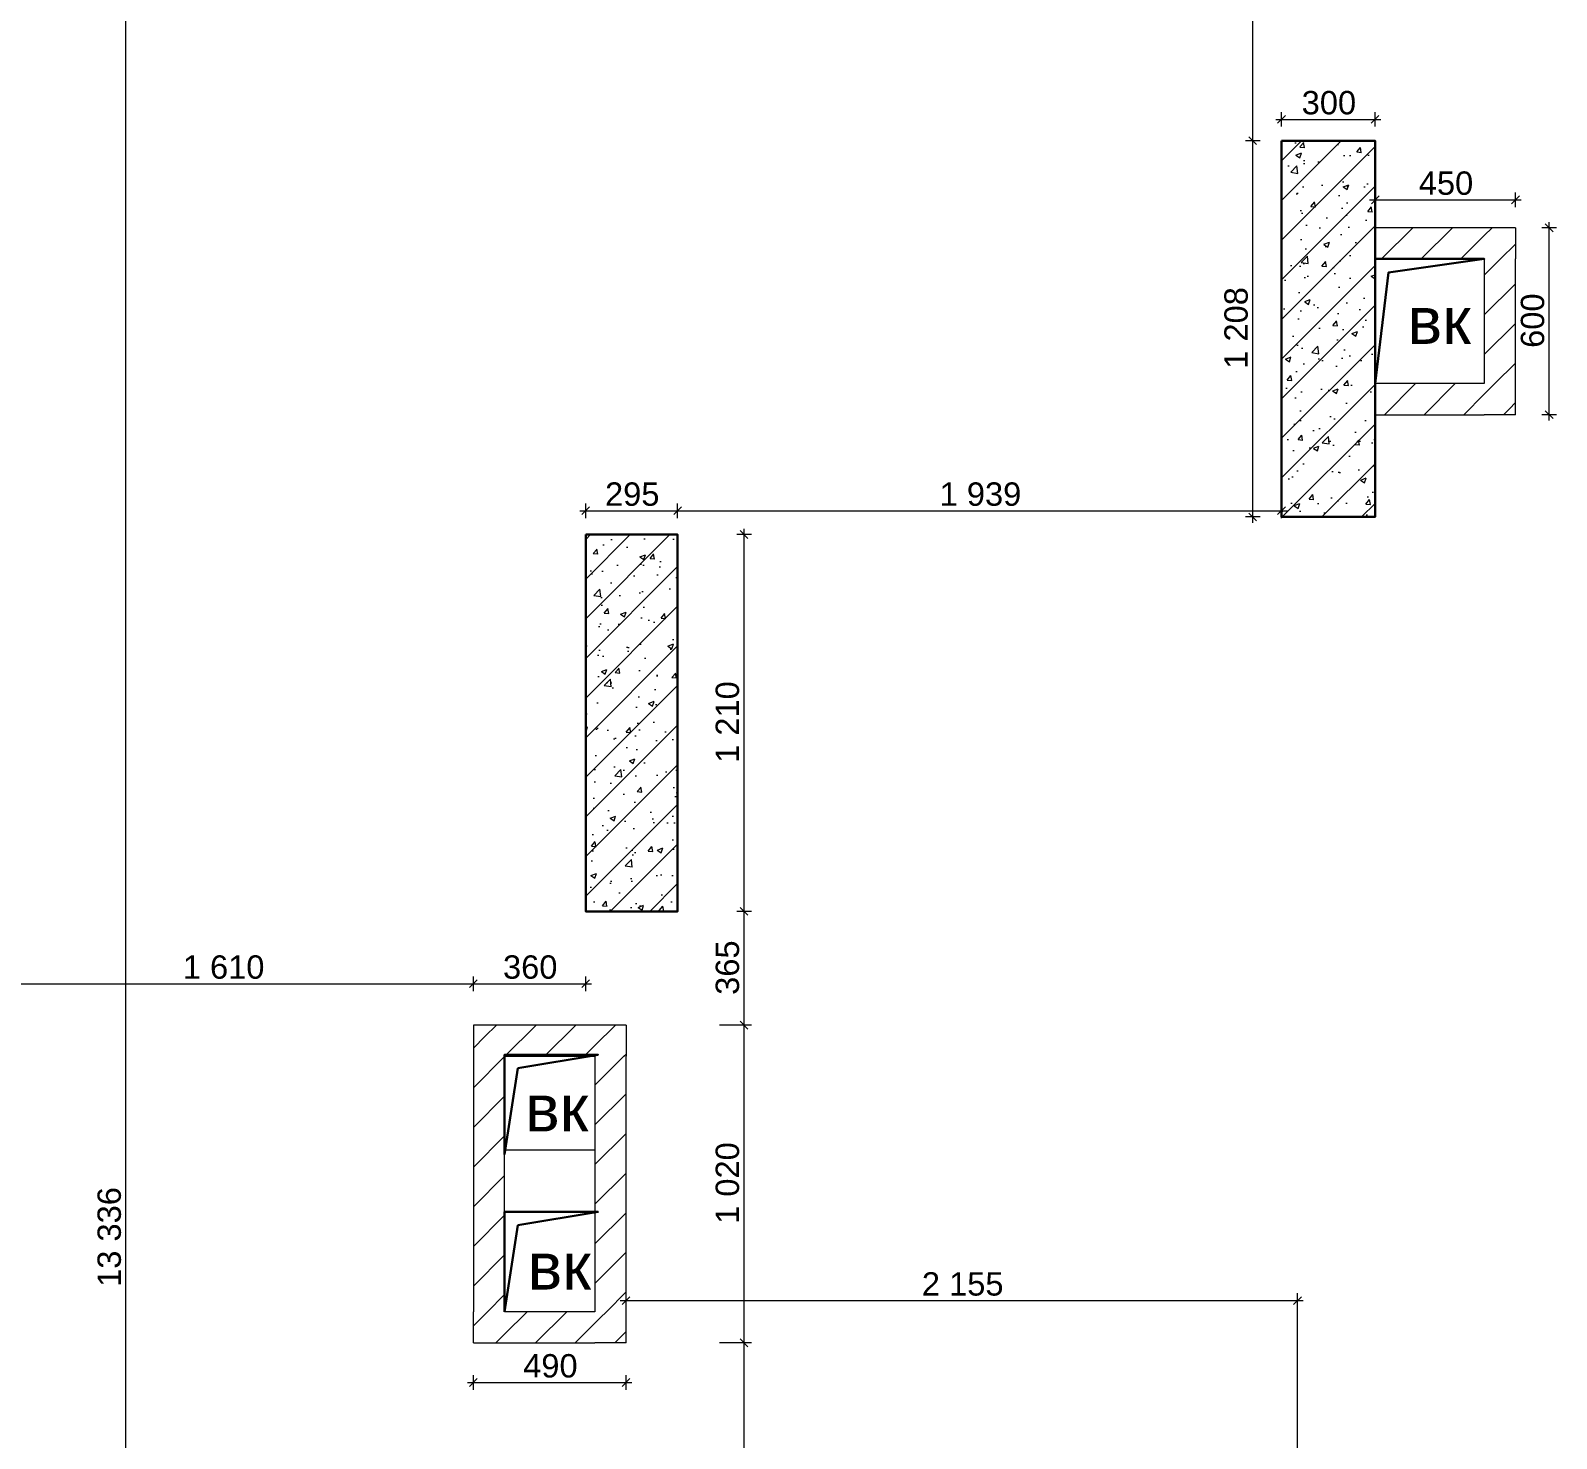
# Model space of a CAD drawing. Header units: millimetres. Extents: x 2336463 to 2579121, y 595385 to 778077.
# Drawn here: x 2449731 to 2454629, y 752576 to 757097 of the extents above; entities that cross this region are included whole.
import ezdxf

# ---------------------------------------------------------------- set-up
doc = ezdxf.new("R2010")
doc.units = ezdxf.units.MM
doc.header["$MEASUREMENT"] = 0
doc.layers.add('+обмер', color=7, linetype='Continuous')
doc.layers.add('сит план', color=7, linetype='Continuous')
doc.layers.add('+обмер_Ном._пера__242', color=7, linetype='Continuous', lineweight=13, true_color=0x1b55b5)
doc.layers.add('сит план_Ном._пера__87', color=7, linetype='Continuous', lineweight=20, true_color=0x6a6a6a)
for name, color, linetype, lineweight in [('+развертка_Ном._пера__1', 7, 'Continuous', 13), ('сит план_Ном._пера__1', 7, 'Continuous', 13), ('сит план_Ном._пера__21', 7, 'Continuous', 30)]:
    doc.layers.add(name, color=color, linetype=linetype, lineweight=lineweight)
doc.styles.add('СГЕНЕРИР_СТИЛЬ_1', font='arial.ttf')
doc.dimstyles.new('СГЕНЕРИР_СТИЛЬ__1', dxfattribs={"dimtxt": 75, "dimasz": 23.75, "dimexe": 0.18, "dimexo": 300, "dimgap": 0, "dimtad": 1, "dimtih": 1, "dimtoh": 1, "dimdec": 0, "dimzin": 0, "dimdsep": 46, "dimtxsty": 'СГЕНЕРИР_СТИЛЬ_1', "dimblk": 'ARROWHEAD_6', "dimblk1": 'ARROWHEAD_6', "dimblk2": 'ARROWHEAD_6', "dimcen": 0.09, "dimclrd": 256, "dimclre": 256, "dimclrt": 256, "dimazin": 0, "dimtfac": 1, "dimtdec": 4, "dimtmove": 0, "dimatfit": 3, "dimfxl": 0, "dimtolj": 1, "dimtzin": 0, "dimarcsym": 0})
doc.dimstyles.new('СГЕНЕРИР_СТИЛЬ__2', dxfattribs={"dimtxt": 75, "dimasz": 23.75, "dimexe": 0.18, "dimexo": 300, "dimgap": 0, "dimtad": 1, "dimdec": 0, "dimzin": 0, "dimdsep": 46, "dimtxsty": 'СГЕНЕРИР_СТИЛЬ_1', "dimblk": 'ARROWHEAD_6', "dimblk1": 'ARROWHEAD_6', "dimblk2": 'ARROWHEAD_6', "dimcen": 0.09, "dimclrd": 256, "dimclre": 256, "dimclrt": 256, "dimazin": 0, "dimtfac": 1, "dimtdec": 4, "dimtmove": 0, "dimatfit": 3, "dimfxl": 0, "dimtolj": 1, "dimtzin": 0, "dimarcsym": 0})
doc.dimstyles.new('СГЕНЕРИР_СТИЛЬ__4', dxfattribs={"dimtxt": 75, "dimasz": 23.75, "dimexe": 0.18, "dimexo": 300, "dimgap": 0, "dimtad": 1, "dimtih": 1, "dimtoh": 1, "dimdec": 0, "dimzin": 0, "dimdsep": 46, "dimtxsty": 'СГЕНЕРИР_СТИЛЬ_1', "dimblk": 'ARROWHEAD_6', "dimblk1": 'ARROWHEAD_6', "dimblk2": 'ARROWHEAD_6', "dimcen": 0.09, "dimclrd": 256, "dimclre": 256, "dimclrt": 256, "dimazin": 0, "dimtfac": 1, "dimtdec": 4, "dimtmove": 2, "dimatfit": 3, "dimfxl": 0, "dimtolj": 1, "dimtzin": 0, "dimarcsym": 0})
pattern_1 = [(45, (2086872.015, 585813.69), (-63.639609, 63.639609), [])]
pattern_2 = [(50, (2086872.01, 585813.69), (-182.18467, 15.939086), [19.05, -209.55]), (355, (2086872.01, 585813.69), (-35.24342, 191.056845), [15.24, -167.64058]), (100.451445, (2086887.2, 585812.36), (146.94125, 175.11775), [16.19001, -178.090245]), (46.1842, (2086872.01, 585864.49), (-271.07904, 42.04233), [28.575, -314.325]), (96.63556, (2086894.6, 585860.98), (237.40413, 247.42612), [24.28502, -267.1356]), (351.18415, (2086872.01, 585864.49), (237.40413, 247.42612), [22.85997, -251.45973]), (21, (2086897.41, 585851.79), (-151.61439, 102.2652), [19.05, -209.55]), (326, (2086897.41, 585851.79), (61.80203, 184.18797), [15.24, -167.64]), (71.451445, (2086910.05, 585843.26), (213.41642, 81.92277), [16.19001, -178.08994]), (37.5, (2086872.015, 585813.686), (3.088603, 84.555039), [0, -165.608, 0, -170.18, 0, -168.275]), (7.5, (2086872.015, 585813.69), (66.819663, 100.180575), [0, -97.028, 0, -161.798, 0, -64.135]), (327.5, (2086815.37, 585813.686), (-135.590595, 5.728744), [0, -63.5, 0, -198.12, 0, -262.89]), (317.5, (2086789.97, 585813.69), (148.12918, 25.42649), [0, -82.55, 0, -131.572, 0, -186.69])]

# ---------------------------------------------------------------- blocks, each defined once
blk = doc.blocks.new('Стена_37', base_point=(2451152.4, 753903.5))
at = {"layer": 'сит план_Ном._пера__87', "linetype": 'Continuous', "lineweight": 20, "true_color": 0x6a6a6a}
h = blk.add_hatch(dxfattribs=at)
h.set_pattern_fill('Блоки_Бетонные_Эффективные', color=251, style=0, pattern_type=2)
h.set_pattern_definition(pattern_1)
h.paths.add_polyline_path([(2451252.4, 753803.5), (2451152.4, 753903.5), (2451152.4, 753803.5)])
h = blk.add_hatch(dxfattribs=at)
h.set_pattern_fill('Блоки_Бетонные_Эффективные', color=251, style=0, pattern_type=2)
h.set_pattern_definition(pattern_1)
h.paths.add_polyline_path([(2451252.4, 753903.5), (2451152.4, 753903.5), (2451252.4, 753803.5)])
h = blk.add_hatch(dxfattribs=at)
h.set_pattern_fill('Блоки_Бетонные_Эффективные', color=251, style=0, pattern_type=2)
h.set_pattern_definition(pattern_1)
h.paths.add_polyline_path([(2451252.4, 753803.5), (2451542.4, 753803.5), (2451542.4, 753903.5), (2451252.4, 753903.5)])
h = blk.add_hatch(dxfattribs=at)
h.set_pattern_fill('Блоки_Бетонные_Эффективные', color=251, style=0, pattern_type=2)
h.set_pattern_definition(pattern_1)
h.paths.add_polyline_path([(2451542.4, 753803.5), (2451642.4, 753803.5), (2451642.4, 753903.5)])
h = blk.add_hatch(dxfattribs=at)
h.set_pattern_fill('Блоки_Бетонные_Эффективные', color=251, style=0, pattern_type=2)
h.set_pattern_definition(pattern_1)
h.paths.add_polyline_path([(2451542.4, 753803.5), (2451642.4, 753903.5), (2451542.4, 753903.5)])
at = {"layer": 'сит план_Ном._пера__1', "color": 7, "linetype": 'Continuous', "lineweight": 13, "flags": 128}
for points in [[(2451152.4, 753903.5), (2451152.4, 753803.5)], [(2451642.4, 753903.5), (2451152.4, 753903.5)], [(2451642.4, 753903.5), (2451642.4, 753803.5)], [(2451252.4, 753803.5), (2451542.4, 753803.5)]]:
    blk.add_lwpolyline(points, dxfattribs=at)
blk = doc.blocks.new('Стена_38', base_point=(2451642.4, 753903.5))
at = {"layer": 'сит план_Ном._пера__87', "linetype": 'Continuous', "lineweight": 20, "true_color": 0x6a6a6a}
h = blk.add_hatch(dxfattribs=at)
h.set_pattern_fill('Блоки_Бетонные_Эффективные', color=251, style=0, pattern_type=2)
h.set_pattern_definition(pattern_1)
h.paths.add_polyline_path([(2451542.4, 753803.5), (2451542.4, 752983.5), (2451642.4, 752983.5), (2451642.4, 753803.5)])
h = blk.add_hatch(dxfattribs=at)
h.set_pattern_fill('Блоки_Бетонные_Эффективные', color=251, style=0, pattern_type=2)
h.set_pattern_definition(pattern_1)
h.paths.add_polyline_path([(2451542.4, 752883.5), (2451642.4, 752883.5), (2451542.4, 752983.5)])
h = blk.add_hatch(dxfattribs=at)
h.set_pattern_fill('Блоки_Бетонные_Эффективные', color=251, style=0, pattern_type=2)
h.set_pattern_definition(pattern_1)
h.paths.add_polyline_path([(2451542.4, 752983.5), (2451642.4, 752883.5), (2451642.4, 752983.5)])
at = {"layer": 'сит план_Ном._пера__1', "color": 7, "linetype": 'Continuous', "lineweight": 13, "flags": 128}
for points in [[(2451542.4, 753803.5), (2451542.4, 752983.5)], [(2451642.4, 752883.5), (2451642.4, 753803.5)], [(2451642.4, 752883.5), (2451542.4, 752883.5)]]:
    blk.add_lwpolyline(points, dxfattribs=at)
blk = doc.blocks.new('Стена_39', base_point=(2451642.4, 752883.5))
at = {"layer": 'сит план_Ном._пера__87', "linetype": 'Continuous', "lineweight": 20, "true_color": 0x6a6a6a}
h = blk.add_hatch(dxfattribs=at)
h.set_pattern_fill('Блоки_Бетонные_Эффективные', color=251, style=0, pattern_type=2)
h.set_pattern_definition(pattern_1)
h.paths.add_polyline_path([(2451152.4, 752983.5), (2451152.4, 752883.5), (2451252.4, 752983.5)])
h = blk.add_hatch(dxfattribs=at)
h.set_pattern_fill('Блоки_Бетонные_Эффективные', color=251, style=0, pattern_type=2)
h.set_pattern_definition(pattern_1)
h.paths.add_polyline_path([(2451252.4, 752983.5), (2451152.4, 752883.5), (2451252.4, 752883.5)])
h = blk.add_hatch(dxfattribs=at)
h.set_pattern_fill('Блоки_Бетонные_Эффективные', color=251, style=0, pattern_type=2)
h.set_pattern_definition(pattern_1)
h.paths.add_polyline_path([(2451542.4, 752983.5), (2451252.4, 752983.5), (2451252.4, 752883.5), (2451542.4, 752883.5)])
at = {"layer": 'сит план_Ном._пера__1', "color": 7, "linetype": 'Continuous', "lineweight": 13, "flags": 128}
for points in [[(2451152.4, 752883.5), (2451152.4, 752983.5)], [(2451542.4, 752983.5), (2451252.4, 752983.5)], [(2451152.4, 752883.5), (2451542.4, 752883.5)]]:
    blk.add_lwpolyline(points, dxfattribs=at)
blk = doc.blocks.new('Стена_40', base_point=(2451152.4, 752883.5))
at = {"layer": 'сит план_Ном._пера__87', "linetype": 'Continuous', "lineweight": 20, "true_color": 0x6a6a6a}
h = blk.add_hatch(dxfattribs=at)
h.set_pattern_fill('Блоки_Бетонные_Эффективные', color=251, style=0, pattern_type=2)
h.set_pattern_definition(pattern_1)
h.paths.add_polyline_path([(2451252.4, 752983.5), (2451252.4, 753803.5), (2451152.4, 753803.5), (2451152.4, 752983.5)])
at = {"layer": 'сит план_Ном._пера__1', "color": 7, "linetype": 'Continuous', "lineweight": 13, "flags": 128}
for points in [[(2451152.4, 753803.5), (2451152.4, 752983.5)], [(2451252.4, 752983.5), (2451252.4, 753803.5)]]:
    blk.add_lwpolyline(points, dxfattribs=at)
blk = doc.blocks.new('Стена_41', base_point=(2451512.8, 755478.5))
at = {"layer": 'сит план_Ном._пера__87', "linetype": 'Continuous', "lineweight": 20, "true_color": 0x6a6a6a}
h = blk.add_hatch(dxfattribs=at)
h.set_pattern_fill('Блоки_Бетонные_Эффективные', color=251, style=0, pattern_type=2)
h.set_pattern_definition(pattern_1)
h.paths.add_polyline_path([(2451512.8, 755478.5), (2451512.8, 754268.5), (2451807.8, 754268.5), (2451807.8, 755478.5)])
at = {"layer": 'сит план_Ном._пера__1', "color": 7, "linetype": 'Continuous', "lineweight": 13, "flags": 128}
for points in [[(2451512.8, 755478.5), (2451512.8, 754268.5)], [(2451807.8, 755478.5), (2451512.8, 755478.5)], [(2451807.8, 754268.5), (2451807.8, 755478.5)], [(2451512.8, 754268.5), (2451807.8, 754268.5)]]:
    blk.add_lwpolyline(points, dxfattribs=at)
blk = doc.blocks.new('Стена_42', base_point=(2453746.6, 756742.8))
at = {"layer": 'сит план_Ном._пера__87', "linetype": 'Continuous', "lineweight": 20, "true_color": 0x6a6a6a}
h = blk.add_hatch(dxfattribs=at)
h.set_pattern_fill('Блоки_Бетонные_Эффективные', color=251, style=0, pattern_type=2)
h.set_pattern_definition(pattern_1)
h.paths.add_polyline_path([(2453746.6, 756742.8), (2453746.6, 755534.8), (2454046.6, 755534.8), (2454046.6, 756742.8)])
at = {"layer": 'сит план_Ном._пера__1', "color": 7, "linetype": 'Continuous', "lineweight": 13, "flags": 128}
for points in [[(2453746.6, 756742.8), (2453746.6, 755534.8)], [(2454046.6, 756742.8), (2453746.6, 756742.8)], [(2454046.6, 755534.8), (2454046.6, 756742.8)], [(2453746.6, 755534.8), (2454046.6, 755534.8)]]:
    blk.add_lwpolyline(points, dxfattribs=at)
blk = doc.blocks.new('Стена_43', base_point=(2454047.5, 756463.1))
at = {"layer": 'сит план_Ном._пера__87', "linetype": 'Continuous', "lineweight": 20, "true_color": 0x6a6a6a}
h = blk.add_hatch(dxfattribs=at)
h.set_pattern_fill('Блоки_Бетонные_Эффективные', color=251, style=0, pattern_type=2)
h.set_pattern_definition(pattern_1)
h.paths.add_polyline_path([(2454397.5, 756463.1), (2454047.5, 756463.1), (2454047.5, 756363.1), (2454397.5, 756363.1)])
h = blk.add_hatch(dxfattribs=at)
h.set_pattern_fill('Блоки_Бетонные_Эффективные', color=251, style=0, pattern_type=2)
h.set_pattern_definition(pattern_1)
h.paths.add_polyline_path([(2454397.5, 756363.1), (2454497.5, 756363.1), (2454497.5, 756463.1)])
h = blk.add_hatch(dxfattribs=at)
h.set_pattern_fill('Блоки_Бетонные_Эффективные', color=251, style=0, pattern_type=2)
h.set_pattern_definition(pattern_1)
h.paths.add_polyline_path([(2454397.5, 756363.1), (2454497.5, 756463.1), (2454397.5, 756463.1)])
at = {"layer": 'сит план_Ном._пера__1', "color": 7, "linetype": 'Continuous', "lineweight": 13, "flags": 128}
for points in [[(2454497.5, 756463.1), (2454047.5, 756463.1)], [(2454047.5, 756463.1), (2454047.5, 756363.1)], [(2454497.5, 756463.1), (2454497.5, 756363.1)], [(2454047.5, 756363.1), (2454397.5, 756363.1)]]:
    blk.add_lwpolyline(points, dxfattribs=at)
blk = doc.blocks.new('Стена_44', base_point=(2454497.5, 756463.1))
at = {"layer": 'сит план_Ном._пера__87', "linetype": 'Continuous', "lineweight": 20, "true_color": 0x6a6a6a}
h = blk.add_hatch(dxfattribs=at)
h.set_pattern_fill('Блоки_Бетонные_Эффективные', color=251, style=0, pattern_type=2)
h.set_pattern_definition(pattern_1)
h.paths.add_polyline_path([(2454397.5, 756363.1), (2454397.5, 755963.1), (2454497.5, 755963.1), (2454497.5, 756363.1)])
h = blk.add_hatch(dxfattribs=at)
h.set_pattern_fill('Блоки_Бетонные_Эффективные', color=251, style=0, pattern_type=2)
h.set_pattern_definition(pattern_1)
h.paths.add_polyline_path([(2454397.5, 755863.1), (2454497.5, 755863.1), (2454397.5, 755963.1)])
h = blk.add_hatch(dxfattribs=at)
h.set_pattern_fill('Блоки_Бетонные_Эффективные', color=251, style=0, pattern_type=2)
h.set_pattern_definition(pattern_1)
h.paths.add_polyline_path([(2454397.5, 755963.1), (2454497.5, 755863.1), (2454497.5, 755963.1)])
at = {"layer": 'сит план_Ном._пера__1', "color": 7, "linetype": 'Continuous', "lineweight": 13, "flags": 128}
for points in [[(2454397.5, 756363.1), (2454397.5, 755963.1)], [(2454497.5, 755863.1), (2454497.5, 756363.1)], [(2454497.5, 755863.1), (2454397.5, 755863.1)]]:
    blk.add_lwpolyline(points, dxfattribs=at)
blk = doc.blocks.new('Стена_45', base_point=(2454497.5, 755863.1))
at = {"layer": 'сит план_Ном._пера__87', "linetype": 'Continuous', "lineweight": 20, "true_color": 0x6a6a6a}
h = blk.add_hatch(dxfattribs=at)
h.set_pattern_fill('Блоки_Бетонные_Эффективные', color=251, style=0, pattern_type=2)
h.set_pattern_definition(pattern_1)
h.paths.add_polyline_path([(2454397.5, 755963.1), (2454047.5, 755963.1), (2454047.5, 755863.1), (2454397.5, 755863.1)])
at = {"layer": 'сит план_Ном._пера__1', "color": 7, "linetype": 'Continuous', "lineweight": 13, "flags": 128}
for points in [[(2454397.5, 755963.1), (2454047.5, 755963.1)], [(2454047.5, 755863.1), (2454047.5, 755963.1)], [(2454047.5, 755863.1), (2454397.5, 755863.1)]]:
    blk.add_lwpolyline(points, dxfattribs=at)
blk = doc.blocks.new('*D2061', base_point=(2086872, 585813.7))
at = {"layer": '+обмер_Ном._пера__242', "color": 152, "linetype": 'Continuous', "lineweight": 13, "true_color": 0x1b55b5}
for p, q in [((2449555.3, 754048.9), (2449530.3, 754023.9)), ((2449542.8, 754012.9), (2449542.8, 754059.8)), ((2451164.9, 754048.9), (2451139.9, 754023.9)), ((2451152.4, 754012.9), (2451152.4, 754059.8)), ((2449542.8, 754036.4), (2451152.4, 754036.4))]:
    blk.add_line(p, q, dxfattribs=at)
at = {"layer": '+обмер_Ном._пера__242', "color": 152, "lineweight": 13, "true_color": 0x1b55b5, "insert": (2450219.4, 754051.4), "char_height": 75, "attachment_point": 7, "style": 'СГЕНЕРИР_СТИЛЬ_1'}
blk.add_mtext('\\A1;{\\pql;\\fArial|b0|i0|c204|p38;1\xa0610}', dxfattribs=at)
blk = doc.blocks.new('ARROWHEAD_6')
at = {"color": 0, "linetype": 'Continuous', "lineweight": 0}
for p, q in [((0, 0), (-1, 0)), ((-0.5, -0.5), (0.5, 0.5))]:
    blk.add_line(p, q, dxfattribs=at)
blk = doc.blocks.new('*D2062', base_point=(2086872, 585813.7))
at = {"layer": '+обмер_Ном._пера__242', "color": 152, "linetype": 'Continuous', "lineweight": 13, "true_color": 0x1b55b5}
for p, q in [((2451164.9, 754048.9), (2451139.9, 754023.9)), ((2451152.4, 754012.9), (2451152.4, 754059.8)), ((2451500.3, 754023.9), (2451525.3, 754048.9)), ((2451512.8, 754012.9), (2451512.8, 754059.8)), ((2451152.4, 754036.4), (2451512.8, 754036.4)), ((2451512.8, 754036.4), (2451531.6, 754036.4))]:
    blk.add_line(p, q, dxfattribs=at)
at = {"layer": '+обмер_Ном._пера__242', "color": 152, "lineweight": 13, "true_color": 0x1b55b5, "insert": (2451247.3, 754051.4), "char_height": 75, "attachment_point": 7, "style": 'СГЕНЕРИР_СТИЛЬ_1'}
blk.add_mtext('\\A1;{\\pql;\\fArial|b0|i0|c204|p38;360}', dxfattribs=at)
blk = doc.blocks.new('*D2085', base_point=(2086872, 585813.7))
at = {"layer": '+обмер_Ном._пера__242', "color": 152, "linetype": 'Continuous', "lineweight": 13, "true_color": 0x1b55b5}
for p, q in [((2452044.6, 752883.5), (2451942.4, 752883.5)), ((2452008.6, 752896), (2452033.6, 752871)), ((2452021.1, 750768.5), (2452021.1, 752883.5)), ((2452044.6, 750768.5), (2451997.7, 750768.5)), ((2452008.6, 750781), (2452033.6, 750756))]:
    blk.add_line(p, q, dxfattribs=at)
at = {"layer": '+обмер_Ном._пера__242', "color": 152, "lineweight": 13, "true_color": 0x1b55b5, "insert": (2452006.1, 751701.6), "char_height": 75, "attachment_point": 7, "rotation": 90, "style": 'СГЕНЕРИР_СТИЛЬ_1'}
blk.add_mtext('\\A1;{\\pql;\\fArial|b0|i0|c204|p38;2\xa0115}', dxfattribs=at)
blk = doc.blocks.new('*D2086', base_point=(2086872, 585813.7))
at = {"layer": '+обмер_Ном._пера__242', "color": 152, "linetype": 'Continuous', "lineweight": 13, "true_color": 0x1b55b5}
for p, q in [((2452044.6, 753903.5), (2451942.4, 753903.5)), ((2452008.6, 753916), (2452033.6, 753891)), ((2452021.1, 752883.5), (2452021.1, 753903.5)), ((2452044.6, 752883.5), (2451942.4, 752883.5)), ((2452008.6, 752896), (2452033.6, 752871))]:
    blk.add_line(p, q, dxfattribs=at)
at = {"layer": '+обмер_Ном._пера__242', "color": 152, "lineweight": 13, "true_color": 0x1b55b5, "insert": (2452006.1, 753265.3), "char_height": 75, "attachment_point": 7, "rotation": 90, "style": 'СГЕНЕРИР_СТИЛЬ_1'}
blk.add_mtext('\\A1;{\\pql;\\fArial|b0|i0|c204|p38;1\xa0020}', dxfattribs=at)
blk = doc.blocks.new('*D2087', base_point=(2086872, 585813.7))
at = {"layer": '+обмер_Ном._пера__242', "color": 152, "linetype": 'Continuous', "lineweight": 13, "true_color": 0x1b55b5}
for p, q in [((2452044.6, 754268.5), (2451997.7, 754268.5)), ((2452008.6, 754281), (2452033.6, 754256)), ((2452021.1, 753903.5), (2452021.1, 754268.5)), ((2452044.6, 753903.5), (2451942.4, 753903.5)), ((2452008.6, 753916), (2452033.6, 753891))]:
    blk.add_line(p, q, dxfattribs=at)
at = {"layer": '+обмер_Ном._пера__242', "color": 152, "lineweight": 13, "true_color": 0x1b55b5, "insert": (2452006.1, 754000.6), "char_height": 75, "attachment_point": 7, "rotation": 90, "style": 'СГЕНЕРИР_СТИЛЬ_1'}
blk.add_mtext('\\A1;{\\pql;\\fArial|b0|i0|c204|p38;365}', dxfattribs=at)
blk = doc.blocks.new('*D2088', base_point=(2086872, 585813.7))
at = {"layer": '+обмер_Ном._пера__242', "color": 152, "linetype": 'Continuous', "lineweight": 13, "true_color": 0x1b55b5}
for p, q in [((2452044.6, 755478.5), (2451997.7, 755478.5)), ((2452033.6, 755466), (2452008.6, 755491)), ((2452021.1, 755478.5), (2452021.1, 755497.3)), ((2452021.1, 754268.5), (2452021.1, 755478.5)), ((2452044.6, 754268.5), (2451997.7, 754268.5)), ((2452008.6, 754281), (2452033.6, 754256))]:
    blk.add_line(p, q, dxfattribs=at)
at = {"layer": '+обмер_Ном._пера__242', "color": 152, "lineweight": 13, "true_color": 0x1b55b5, "insert": (2452006.1, 754745.3), "char_height": 75, "attachment_point": 7, "rotation": 90, "style": 'СГЕНЕРИР_СТИЛЬ_1'}
blk.add_mtext('\\A1;{\\pql;\\fArial|b0|i0|c204|p38;1\xa0210}', dxfattribs=at)
blk = doc.blocks.new('*D2090', base_point=(2086872, 585813.7))
at = {"layer": '+обмер_Ном._пера__242', "color": 152, "linetype": 'Continuous', "lineweight": 13, "true_color": 0x1b55b5}
for p, q in [((2450060.1, 759887.8), (2450013.2, 759887.8)), ((2450049.2, 759875.3), (2450024.2, 759900.3)), ((2450036.7, 759887.8), (2450036.7, 759906.5)), ((2450036.7, 746551.5), (2450036.7, 759887.8)), ((2450060.1, 746551.5), (2450013.2, 746551.5)), ((2450024.2, 746564), (2450049.2, 746539)), ((2450036.7, 746532.8), (2450036.7, 746551.5))]:
    blk.add_line(p, q, dxfattribs=at)
at = {"layer": '+обмер_Ном._пера__242', "color": 152, "lineweight": 13, "true_color": 0x1b55b5, "insert": (2450021.7, 753063), "char_height": 75, "attachment_point": 7, "rotation": 90, "style": 'СГЕНЕРИР_СТИЛЬ_1'}
blk.add_mtext('\\A1;{\\pql;\\fArial|b0|i0|c204|p38;13\xa0336}', dxfattribs=at)
blk = doc.blocks.new('*D2091', base_point=(2086872, 585813.7))
at = {"layer": '+обмер_Ном._пера__242', "color": 152, "linetype": 'Continuous', "lineweight": 13, "true_color": 0x1b55b5}
for p, q in [((2451164.9, 752768.7), (2451139.9, 752743.7)), ((2451152.4, 752732.7), (2451152.4, 752779.6)), ((2451629.9, 752743.7), (2451654.9, 752768.7)), ((2451642.4, 752732.7), (2451642.4, 752779.6)), ((2451133.7, 752756.2), (2451152.4, 752756.2)), ((2451152.4, 752756.2), (2451642.4, 752756.2)), ((2451642.4, 752756.2), (2451661.2, 752756.2))]:
    blk.add_line(p, q, dxfattribs=at)
at = {"layer": '+обмер_Ном._пера__242', "color": 152, "lineweight": 13, "true_color": 0x1b55b5, "insert": (2451312.1, 752771.2), "char_height": 75, "attachment_point": 7, "style": 'СГЕНЕРИР_СТИЛЬ_1'}
blk.add_mtext('\\A1;{\\pql;\\fArial|b0|i0|c204|p38;490}', dxfattribs=at)
blk = doc.blocks.new('*D2092', base_point=(2086872, 585813.7))
at = {"layer": '+обмер_Ном._пера__242', "color": 152, "linetype": 'Continuous', "lineweight": 13, "true_color": 0x1b55b5}
for p, q in [((2451525.3, 755567.3), (2451500.3, 755542.3)), ((2451512.8, 755531.4), (2451512.8, 755578.3)), ((2451820.3, 755567.3), (2451795.3, 755542.3)), ((2451807.8, 755531.4), (2451807.8, 755578.3)), ((2451494.1, 755554.8), (2451512.8, 755554.8)), ((2451512.8, 755554.8), (2451807.8, 755554.8))]:
    blk.add_line(p, q, dxfattribs=at)
at = {"layer": '+обмер_Ном._пера__242', "color": 152, "lineweight": 13, "true_color": 0x1b55b5, "insert": (2451574.9, 755569.8), "char_height": 75, "attachment_point": 7, "style": 'СГЕНЕРИР_СТИЛЬ_1'}
blk.add_mtext('\\A1;{\\pql;\\fArial|b0|i0|c204|p38;295}', dxfattribs=at)
blk = doc.blocks.new('*D2093', base_point=(2086872, 585813.7))
at = {"layer": '+обмер_Ном._пера__242', "color": 152, "linetype": 'Continuous', "lineweight": 13, "true_color": 0x1b55b5}
for p, q in [((2451820.3, 755567.3), (2451795.3, 755542.3)), ((2451807.8, 755531.4), (2451807.8, 755578.3)), ((2453734.1, 755542.3), (2453759.1, 755567.3)), ((2453746.6, 755531.4), (2453746.6, 755578.3)), ((2451807.8, 755554.8), (2453746.6, 755554.8)), ((2453746.6, 755554.8), (2453765.4, 755554.8))]:
    blk.add_line(p, q, dxfattribs=at)
at = {"layer": '+обмер_Ном._пера__242', "color": 152, "lineweight": 13, "true_color": 0x1b55b5, "insert": (2452649, 755569.8), "char_height": 75, "attachment_point": 7, "style": 'СГЕНЕРИР_СТИЛЬ_1'}
blk.add_mtext('\\A1;{\\pql;\\fArial|b0|i0|c204|p38;1\xa0939}', dxfattribs=at)
blk = doc.blocks.new('*D2094', base_point=(2086872, 585813.7))
at = {"layer": '+обмер_Ном._пера__242', "color": 152, "linetype": 'Continuous', "lineweight": 13, "true_color": 0x1b55b5}
for p, q in [((2453677.5, 756742.8), (2453630.6, 756742.8)), ((2453641.5, 756755.3), (2453666.5, 756730.3)), ((2453654, 755534.8), (2453654, 756742.8)), ((2453677.5, 755534.8), (2453630.6, 755534.8)), ((2453641.5, 755547.3), (2453666.5, 755522.3)), ((2453654, 755516), (2453654, 755534.8))]:
    blk.add_line(p, q, dxfattribs=at)
at = {"layer": '+обмер_Ном._пера__242', "color": 152, "lineweight": 13, "true_color": 0x1b55b5, "insert": (2453639, 756010.6), "char_height": 75, "attachment_point": 7, "rotation": 90, "style": 'СГЕНЕРИР_СТИЛЬ_1'}
blk.add_mtext('\\A1;{\\pql;\\fArial|b0|i0|c204|p38;1\xa0208}', dxfattribs=at)
blk = doc.blocks.new('*D2095', base_point=(2086872, 585813.7))
at = {"layer": '+обмер_Ном._пера__242', "color": 152, "linetype": 'Continuous', "lineweight": 13, "true_color": 0x1b55b5}
for p, q in [((2453677.5, 759487.8), (2453630.6, 759487.8)), ((2453666.5, 759475.3), (2453641.5, 759500.3)), ((2453654, 759487.8), (2453654, 759506.5)), ((2453654, 756742.8), (2453654, 759487.8)), ((2453677.5, 756742.8), (2453630.6, 756742.8)), ((2453641.5, 756755.3), (2453666.5, 756730.3))]:
    blk.add_line(p, q, dxfattribs=at)
at = {"layer": '+обмер_Ном._пера__242', "color": 152, "lineweight": 13, "true_color": 0x1b55b5, "insert": (2453639, 757987.1), "char_height": 75, "attachment_point": 7, "rotation": 90, "style": 'СГЕНЕРИР_СТИЛЬ_1'}
blk.add_mtext('\\A1;{\\pql;\\fArial|b0|i0|c204|p38;2\xa0745}', dxfattribs=at)
blk = doc.blocks.new('*D2096', base_point=(2086872, 585813.7))
at = {"layer": '+обмер_Ном._пера__242', "color": 152, "linetype": 'Continuous', "lineweight": 13, "true_color": 0x1b55b5}
for p, q in [((2453746.6, 756788), (2453746.6, 756834.9)), ((2454046.6, 756788), (2454046.6, 756834.9)), ((2453727.9, 756811.4), (2453746.6, 756811.4)), ((2453759.1, 756823.9), (2453734.1, 756798.9)), ((2453746.6, 756811.4), (2454046.6, 756811.4)), ((2454034.1, 756798.9), (2454059.1, 756823.9)), ((2454046.6, 756811.4), (2454065.4, 756811.4))]:
    blk.add_line(p, q, dxfattribs=at)
at = {"layer": '+обмер_Ном._пера__242', "color": 152, "lineweight": 13, "true_color": 0x1b55b5, "insert": (2453811.2, 756826.4), "char_height": 75, "attachment_point": 7, "style": 'СГЕНЕРИР_СТИЛЬ_1'}
blk.add_mtext('\\A1;{\\pql;\\fArial|b0|i0|c204|p38;300}', dxfattribs=at)
blk = doc.blocks.new('*D2097', base_point=(2086872, 585813.7))
at = {"layer": '+обмер_Ном._пера__242', "color": 152, "linetype": 'Continuous', "lineweight": 13, "true_color": 0x1b55b5}
for p, q in [((2454028.8, 756553.1), (2454047.5, 756553.1)), ((2454060, 756565.6), (2454035, 756540.6)), ((2454047.5, 756529.6), (2454047.5, 756576.5)), ((2454047.5, 756553.1), (2454497.5, 756553.1)), ((2454485, 756540.6), (2454510, 756565.6)), ((2454497.5, 756529.6), (2454497.5, 756576.5)), ((2454497.5, 756553.1), (2454516.3, 756553.1))]:
    blk.add_line(p, q, dxfattribs=at)
at = {"layer": '+обмер_Ном._пера__242', "color": 152, "lineweight": 13, "true_color": 0x1b55b5, "insert": (2454187.1, 756568.1), "char_height": 75, "attachment_point": 7, "style": 'СГЕНЕРИР_СТИЛЬ_1'}
blk.add_mtext('\\A1;{\\pql;\\fArial|b0|i0|c204|p38;450}', dxfattribs=at)
blk = doc.blocks.new('*D2098', base_point=(2086872, 585813.7))
at = {"layer": '+обмер_Ном._пера__242', "color": 152, "linetype": 'Continuous', "lineweight": 13, "true_color": 0x1b55b5}
for p, q in [((2454629.2, 756463.1), (2454582.3, 756463.1)), ((2454618.2, 756450.6), (2454593.2, 756475.6)), ((2454605.7, 756463.1), (2454605.7, 756481.8)), ((2454605.7, 755863.1), (2454605.7, 756463.1)), ((2454629.2, 755863.1), (2454582.3, 755863.1)), ((2454593.2, 755875.6), (2454618.2, 755850.6)), ((2454605.7, 755844.3), (2454605.7, 755863.1))]:
    blk.add_line(p, q, dxfattribs=at)
at = {"layer": '+обмер_Ном._пера__242', "color": 152, "lineweight": 13, "true_color": 0x1b55b5, "insert": (2454590.7, 756077.7), "char_height": 75, "attachment_point": 7, "rotation": 90, "style": 'СГЕНЕРИР_СТИЛЬ_1'}
blk.add_mtext('\\A1;{\\pql;\\fArial|b0|i0|c204|p38;600}', dxfattribs=at)
blk = doc.blocks.new('*D2113', base_point=(2086872, 585813.7))
at = {"layer": '+обмер_Ном._пера__242', "color": 152, "linetype": 'Continuous', "lineweight": 13, "true_color": 0x1b55b5}
for p, q in [((2451623.7, 753019.1), (2451642.4, 753019.1)), ((2451654.9, 753031.6), (2451629.9, 753006.6)), ((2451642.4, 752995.7), (2451642.4, 753042.6)), ((2451642.4, 753019.1), (2453797.8, 753019.1)), ((2453785.3, 753006.6), (2453810.3, 753031.6)), ((2453797.8, 751554.5), (2453797.8, 753042.6)), ((2453797.8, 753019.1), (2453816.5, 753019.1))]:
    blk.add_line(p, q, dxfattribs=at)
at = {"layer": '+обмер_Ном._пера__242', "color": 152, "lineweight": 13, "true_color": 0x1b55b5, "insert": (2452591.9, 753034.1), "char_height": 75, "attachment_point": 7, "style": 'СГЕНЕРИР_СТИЛЬ_1'}
blk.add_mtext('\\A1;{\\pql;\\fArial|b0|i0|c204|p38;2\xa0155}', dxfattribs=at)

msp = doc.modelspace()

# ---------------------------------------------------------------- hatches: boundary and pattern name
at = {"layer": 'сит план_Ном._пера__1', "linetype": 'Continuous', "lineweight": 13}
h = msp.add_hatch(dxfattribs=at)
h.set_pattern_fill('AR_CONC', style=0, pattern_type=2)
h.set_pattern_definition(pattern_2)
h.paths.add_polyline_path([(2453746.6, 756742.8), (2454046.6, 756742.8), (2454046.6, 755534.8), (2453746.6, 755534.8)])
h = msp.add_hatch(dxfattribs=at)
h.set_pattern_fill('AR_CONC', style=0, pattern_type=2)
h.set_pattern_definition(pattern_2)
h.paths.add_polyline_path([(2451512.8, 755478.5), (2451807.8, 755478.5), (2451807.8, 754268.5), (2451512.8, 754268.5)])

# ---------------------------------------------------------------- linework, layer by layer
at = {"layer": '+развертка_Ном._пера__1', "color": 7, "linetype": 'Continuous', "lineweight": 13}
msp.add_line((2451252.4, 753503.5), (2451542.4, 753503.5), dxfattribs=at)
at = {"layer": 'сит план_Ном._пера__21', "color": 7, "linetype": 'Continuous', "lineweight": 30, "flags": 128}
for points in [[(2453746.6, 756742.8), (2454046.6, 756742.8), (2454046.6, 755534.8), (2453746.6, 755534.8)], [(2454047.5, 755963.1), (2454090.3, 756320.2), (2454397.5, 756363.1), (2454047.5, 756363.1)], [(2451512.8, 755478.5), (2451807.8, 755478.5), (2451807.8, 754268.5), (2451512.8, 754268.5)], [(2451252.4, 753488.1), (2451252.4, 753808.1), (2451552.4, 753808.1), (2451295.3, 753765.2)], [(2451252.4, 752983.5), (2451252.4, 753303.5), (2451552.4, 753303.5), (2451295.3, 753260.7)]]:
    msp.add_lwpolyline(points, close=True, dxfattribs=at)

# ---------------------------------------------------------------- block references
at = {"layer": 'сит план', "color": 7, "lineweight": 13}
for name, p in [('Стена_42', (2453746.6, 756742.8)), ('Стена_43', (2454047.5, 756463.1)), ('Стена_44', (2454497.5, 756463.1)), ('Стена_45', (2454497.5, 755863.1)), ('Стена_41', (2451512.8, 755478.5)), ('Стена_37', (2451152.4, 753903.5)), ('Стена_40', (2451152.4, 752883.5)), ('Стена_38', (2451642.4, 753903.5)), ('Стена_39', (2451642.4, 752883.5))]:
    msp.add_blockref(name, p, dxfattribs=at)

# ---------------------------------------------------------------- texts
at = {"layer": 'сит план_Ном._пера__1', "color": 7, "linetype": 'Continuous', "lineweight": 13, "char_height": 150, "attachment_point": 1, "style": 'СГЕНЕРИР_СТИЛЬ_1'}
for insert in [(2454151, 756240.4), (2451318.2, 753712), (2451326.4, 753204.5)]:
    msp.add_mtext('\\A1;{\\pql;\\fArial|b0|i0|c204|p38;вк}', dxfattribs=dict(at, insert=insert))

# ---------------------------------------------------------------- dimensions: what is measured, and where the dimension line sits
at = {"layer": '+обмер', "color": 152, "linetype": 'Continuous', "lineweight": 13, "true_color": 0x1b55b5}
for base, p1, p2, picture, middle in [((2450036.7, 759887.8), (2449955.2, 746551.5), (2449955.2, 759887.8), '*D2090', (2449984.2, 753220.4)), ((2453654, 759487.8), (2453746.6, 756742.8), (2453800.8, 759487.8), '*D2095', (2453601.5, 758115.9)), ((2453654, 756742.8), (2453746.6, 755534.8), (2453746.6, 756742.8), '*D2094', (2453601.5, 756139.4)), ((2454605.7, 756463.1), (2454497.5, 755863.1), (2454497.5, 756463.1), '*D2098', (2454553.2, 756163.5)), ((2452021.1, 755478.5), (2451807.8, 754268.5), (2451807.8, 755478.5), '*D2088', (2451968.6, 754874.1)), ((2452021.1, 754268.5), (2451642.4, 753903.5), (2451807.8, 754268.5), '*D2087', (2451968.6, 754086.4)), ((2452021.1, 753903.5), (2451642.4, 752883.5), (2451642.4, 753903.5), '*D2086', (2451968.6, 753394.1)), ((2452021.1, 752883.5), (2451805.4, 750768.5), (2451642.4, 752883.5), '*D2085', (2451968.6, 751830.4))]:
    dim = msp.add_linear_dim(base=base, p1=p1, p2=p2, angle=90, dimstyle='СГЕНЕРИР_СТИЛЬ__2', dxfattribs=at)
    dim.commit()
    dim.dimension.update_dxf_attribs({"geometry": picture, "text_midpoint": middle, "dimtype": 160, "text_rotation": 90})
for base, p1, p2, dimstyle, picture, middle in [((2454046.6, 756811.4), (2453746.6, 756742.8), (2454046.6, 756742.8), 'СГЕНЕРИР_СТИЛЬ__4', '*D2096', (2453897, 756863.9)), ((2454497.5, 756553.1), (2454047.5, 756463.1), (2454497.5, 756463.1), 'СГЕНЕРИР_СТИЛЬ__1', '*D2097', (2454272.9, 756605.6)), ((2453746.6, 755554.8), (2451807.8, 755478.5), (2453746.6, 755534.8), 'СГЕНЕРИР_СТИЛЬ__1', '*D2093', (2452777.8, 755607.3)), ((2451807.8, 755554.8), (2451512.8, 755478.5), (2451807.8, 755478.5), 'СГЕНЕРИР_СТИЛЬ__1', '*D2092', (2451660.7, 755607.3)), ((2451152.4, 754036.4), (2449542.8, 753781.5), (2451152.4, 753903.5), 'СГЕНЕРИР_СТИЛЬ__1', '*D2061', (2450348.2, 754088.9)), ((2451512.8, 754036.4), (2451152.4, 753903.5), (2451512.8, 754268.5), 'СГЕНЕРИР_СТИЛЬ__1', '*D2062', (2451333, 754088.9)), ((2453797.8, 753019.1), (2451642.4, 752883.5), (2453797.8, 751254.5), 'СГЕНЕРИР_СТИЛЬ__1', '*D2113', (2452720.7, 753071.6)), ((2451642.4, 752756.2), (2451152.4, 752883.5), (2451642.4, 752883.5), 'СГЕНЕРИР_СТИЛЬ__1', '*D2091', (2451397.8, 752808.7))]:
    dim = msp.add_linear_dim(base=base, p1=p1, p2=p2, dimstyle=dimstyle, dxfattribs=at)
    dim.commit()
    dim.dimension.update_dxf_attribs({"geometry": picture, "text_midpoint": middle, "dimtype": 160})

doc.saveas('drawing.dxf')
